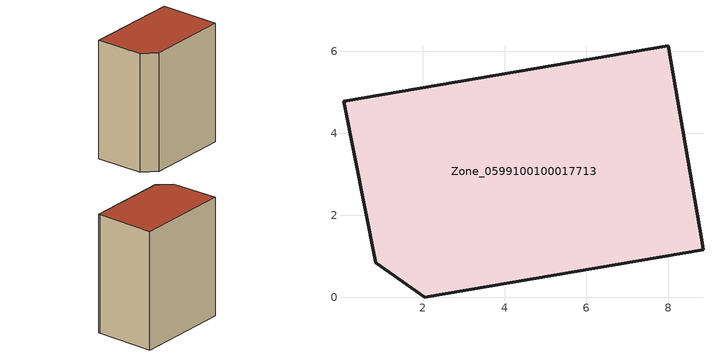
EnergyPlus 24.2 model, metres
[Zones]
Zone_0599100100017713
 floor ground (C_G): 0.86,0.85 0.07,4.78 8,6.14 8.82,1.32 8.84,1.16 2.05,0 z0
 wall outside (C_F): 0.07,4.78 0.86,0.85 2.05,0 8.84,1.16 8.82,1.32 8,6.14 0.07,4.78 z0:10.03
 roof outside (C_R): 8.84,1.16 8.82,1.32 8,6.14 0.07,4.78 0.86,0.85 2.05,0 z10.03
[BUILDING]
Pand.0599100100017713: North Axis=0; Terrain=City; Loads Convergence Tolerance Value=0.04; Temperature Convergence Tolerance Value=0.4; Solar Distribution=FullExterior; Maximum Number of Warmup Days=25; Minimum Number of Warmup Days=1
[Site:Location]
Rotterdam.The.Hague.AP_ZH_NLD Design_Conditions: Latitude=51.96; Longitude=4.45; Time Zone=1; Elevation=-4.5
[SITE:GROUNDTEMPERATURE:BUILDINGSURFACE]
18, 18, 18, 18, 18, 18, 18, 18, 18, 18, 18, 18
[MATERIAL] Thermal Absorptance=0.9; Solar Absorptance=0.7; Visible Absorptance=0.7
Name | Roughness | Thickness | Conductivity | Density | Specific Heat
G.TC.2015-2018 | MediumSmooth | 0.15 | 0.0428571 | 540 | 1210
F.TC.2015-2018 | Rough | 0.3 | 0.0666667 | 1920 | 840
R.TC.2015-2018 | MediumRough | 0.2 | 0.0333333 | 1500 | 1000
[CONSTRUCTION]
C_G: G.TC.2015-2018
C_F: F.TC.2015-2018
C_R: R.TC.2015-2018
[ZONE]
Zone_0599100100017713: Type=1; Multiplier=1; Ceiling Height=Autocalculate; Volume=Autocalculate; Floor Area=autocalculate; Part of Total Floor Area=Yes
[ZONEINFILTRATION:DESIGNFLOWRATE]
Infil_Zone_0599100100017713: Zone or ZoneList or Space or SpaceList=Zone_0599100100017713; Schedule=AlwaysOn; Design Flow Rate Calculation Method=Flow/Area; Flow Rate per Floor Area=0.0015; Constant Term Coefficient=1; Temperature Term Coefficient=0; Velocity Term Coefficient=0; Velocity Squared Term Coefficient=0
[HVACTEMPLATE:ZONE:IDEALLOADSAIRSYSTEM]
Zone_0599100100017713: Maximum Heating Supply Air Temperature=50; Minimum Cooling Supply Air Temperature=13; Maximum Heating Supply Air Humidity Ratio=0.0156; Minimum Cooling Supply Air Humidity Ratio=0.0077; Heating Limit=NoLimit; Cooling Limit=NoLimit; Dehumidification Control Type=ConstantSensibleHeatRatio; Cooling Sensible Heat Ratio=0.7; Dehumidification Setpoint=60; Humidification Control Type=None; Humidification Setpoint=30; Outdoor Air Method=None; Outdoor Air Flow Rate per Person=0.00944; Outdoor Air Flow Rate per Zone Floor Area=0; Outdoor Air Flow Rate per Zone=0; Demand Controlled Ventilation Type=None; Outdoor Air Economizer Type=NoEconomizer; Heat Recovery Type=None; Sensible Heat Recovery Effectiveness=0.7; Latent Heat Recovery Effectiveness=0.65
[ZONECONTROL:THERMOSTAT]
ThermostatControl_Zone_0599100100017713: Zone or ZoneList=Zone_0599100100017713; Control Type Schedule=DualSetpointControlType; Control 1=Thermostat_Zone_0599100100017713; Temperature Difference Between Cutout And Setpoint=0
[THERMOSTATSETPOINT:DUALSETPOINT]
Thermostat_Zone_0599100100017713: Heating Setpoint Temperature Schedule=HeatingSetpoint_Zone_0599100100017713; Cooling Setpoint Temperature Schedule=CoolingSetpoint_Zone_0599100100017713
[SCHEDULE:COMPACT]
HeatingSetpoint_Zone_0599100100017713: Through: 12/31, For: AllDays, Until: 24:00, 21
CoolingSetpoint_Zone_0599100100017713: Through: 12/31, For: AllDays, Until: 24:00, 24
DualSetpointControlType: Through: 12/31, For: AllDays, Until: 24:00, 4
AlwaysOn: Through: 12/31, For: AllDays, Until: 24:00, 1
